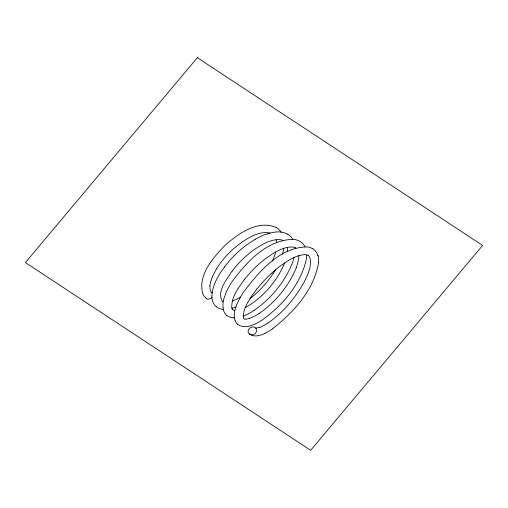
<?xml version="1.0" encoding="UTF-8"?>
<svg xmlns="http://www.w3.org/2000/svg" width="508" height="508" viewBox="0 0 508 508"><rect width="100%" height="100%" fill="white"/><g stroke="black" fill="none" stroke-linecap="round" stroke-linejoin="round"><path stroke-width="0.76" d="M256.889 289.084A130.092 115.71 -11.6 0 1 279.209 266.795C286.95 261.366 295.37 254.978 305.213 254.622C307.734 254.14 306.324 257.499 306.349 259.188C300.85 284.239 282.702 305.213 262.319 319.938A60.731 54.013 -11.6 0 1 259.734 321.551L256.121 323.513A33.306 29.623 -11.6 0 1 250.539 325.787C246.399 327.012 241.408 327.349 237.852 324.46M318.662 262.242C314.204 289.82 293.586 312.426 272.237 329.051M209.994 285.852L209.95 287.484A12.611 11.22 -11.6 0 0 210.566 290.989A7.842 6.979 -11.6 0 0 211.004 291.802L211.163 292.056A5.963 5.302 -11.6 0 0 212.001 293.027M212.185 292.671C213.722 283.166 218.789 274.637 224.415 266.986M283.845 248.355L282.524 254.184M294.069 257.543L293.453 259.791A64.275 57.163 -11.6 0 1 292.335 263.119C284.715 282.226 270.885 298.742 254.051 310.464M296.354 267.513C288.9 285.985 275.546 302.012 259.29 313.423M284.728 262.858C277.095 281.203 262.344 298.272 245.37 307.55M212.509 276.441L216.757 268.326M272.339 261.131L274.53 255.822A53.245 47.358 -11.6 0 0 275.704 252M312.509 248.66L310.788 247.821A14.776 13.138 -11.6 0 0 307.721 246.971C280.048 246.539 258.293 272.345 243.18 292.576C238.462 300.806 231.788 311.042 235.204 320.916M275.507 269.799L273.215 273.495M232.099 271.031C227.057 279.209 216.421 291.351 222.345 301.327A4.147 3.689 -11.6 0 0 223.025 301.765M244.145 279.806C238.354 288.023 231.057 297.313 231.839 307.924M256.813 289.033C250.869 297.167 243.904 305.975 243.192 316.408M211.957 297.364L211.785 297.561A4.47 3.975 -11.6 0 1 211.557 297.796L211.43 297.917A4.655 4.14 -11.6 0 1 209.391 298.977L209.01 299.06A3.524 3.131 -11.6 0 1 206.883 298.831L206.242 298.431M250.019 298.621L251.365 297.561A104.534 92.977 -11.6 0 0 273.133 273.45M241.446 242.443C249.714 237.077 259.721 230.829 270.046 233.045M267.945 323.075C283.051 312.604 295.256 298.12 304.127 282.099C307.683 274.777 311.995 266.427 309.982 258.058A6.242 5.55 -11.6 0 0 308.413 255.619M240.443 297.11L238.728 298.12A43.326 38.532 -11.6 0 1 235.934 299.574L232.416 301.041M255.143 239.331L246.653 244.907A107.95 96.012 -11.6 0 0 224.472 267.024M264.973 333.324L264.744 333.439A29.756 26.467 -11.6 0 1 261.468 334.797C257.791 336.099 253.333 336.664 249.923 334.353C244.253 330.746 253.162 323.444 256.197 328.778M235.928 307.003L232.048 308.388M249.65 318.351L251.193 317.792A42.621 37.91 -11.6 0 0 259.245 313.379M267.303 233.832L264.617 234.785A60.985 54.242 -11.6 0 0 255.156 239.351M259.144 327.565L255.676 328.009M295.796 248.12L295.497 247.923A7.385 6.566 -11.6 0 0 292.614 247.015C282.664 246.628 273.825 252.927 266.001 258.293A114.808 102.114 -11.6 0 0 244.227 279.851M234.385 317.9L233.604 317.868M304.952 246.697L304.216 245.415A14.84 13.202 -11.6 0 0 301.625 242.519L301.308 242.278A15.45 13.741 -11.6 0 0 293.986 239.395C267.189 239.249 246.05 262.439 231.534 282.423A80.753 71.825 -11.6 0 0 226.428 291.732L223.888 298.742A36.557 32.512 -11.6 0 0 222.968 303.384L222.968 307.867M234.861 310.496L234.182 310.388A3.556 3.162 -11.6 0 1 233.369 310.102L233.045 309.899M280.626 232.067L281.876 232.239A17.088 15.202 -11.6 0 1 287.807 234.277M244.926 319.043L244.824 319.024A1.772 1.575 -11.6 0 1 244.138 318.789M306.667 254.845L306.819 254.883A4.597 4.089 -11.6 0 1 308.375 255.651M250.311 334.493L249.377 333.947M276.225 227.571C257.753 219.354 237.973 233.959 224.777 245.593C212.973 257.95 197.377 275.463 202.902 294.119A15.716 13.983 -11.6 0 0 203.714 295.599L206.197 298.393M243.694 318.345L243.7 318.357A4.928 4.381 -11.6 0 1 243.269 316.408M235.255 321.031L236.055 322.491A10.49 9.328 -11.6 0 0 237.808 324.421M317.957 255.638L318.052 255.962M276.193 239.681L276.682 242.494M287.35 247.358L287.414 247.821A25.698 22.86 -11.6 0 1 287.477 251.479M295.18 247.745L295.199 248.304M272.218 329.025A50.965 45.326 -11.6 0 1 264.986 333.343M318.11 255.949A25.463 22.65 -11.6 0 1 318.624 262.242M312.623 248.526A14.961 13.31 -11.6 0 1 317.919 255.645M287.814 234.271A16.32 14.516 -11.6 0 1 292.805 239.23M267.367 233.985A30.055 26.734 -11.6 0 1 280.645 231.896M212.249 292.678A25.578 22.752 -11.6 0 0 212.293 300.203L212.477 300.634A16.586 14.751 -11.6 0 0 213.131 302.501A13.614 12.109 -11.6 0 0 216.249 306.711M216.319 306.73A12.236 10.884 -11.6 0 0 219.075 308.388L219.45 308.54A13.621 12.116 -11.6 0 0 223.241 309.416M226.657 315.474A14.116 12.554 -11.6 0 1 223.095 307.854M233.61 317.843A12.002 10.674 -11.6 0 1 226.79 315.449M209.906 285.845A35.636 31.693 -11.6 0 1 212.649 276.485M216.833 268.364A91.123 81.045 -11.6 0 1 241.51 242.526M298.926 255.676A40.792 36.284 -11.6 0 1 296.177 267.456M249.606 318.249A11.252 10.008 -11.6 0 1 244.919 319.183M232.772 309.721A4.07 3.62 -11.6 0 1 231.902 307.918M232.175 271.075A102.775 91.408 -11.6 0 1 253.409 250.165C261.233 244.894 270.123 239.16 279.965 239.643A10.262 9.125 -11.6 0 1 281.343 239.89L281.578 239.947A8.363 7.436 -11.6 0 1 282.759 240.373M267.811 322.929A33.039 29.388 -11.6 0 1 259.182 327.66M254.006 310.407A50.279 44.717 -11.6 0 1 243.256 316.211M276.352 227.628A17.234 15.329 -11.6 0 1 281.153 232.131M256.07 328.841A4.508 4.013 -11.6 0 1 255.289 333.407A4.508 4.013 -11.6 0 1 250.279 334.556M197.333 57.696L25.4 262.56L310.667 450.304L482.6 245.44L197.333 57.696"/></g></svg>
